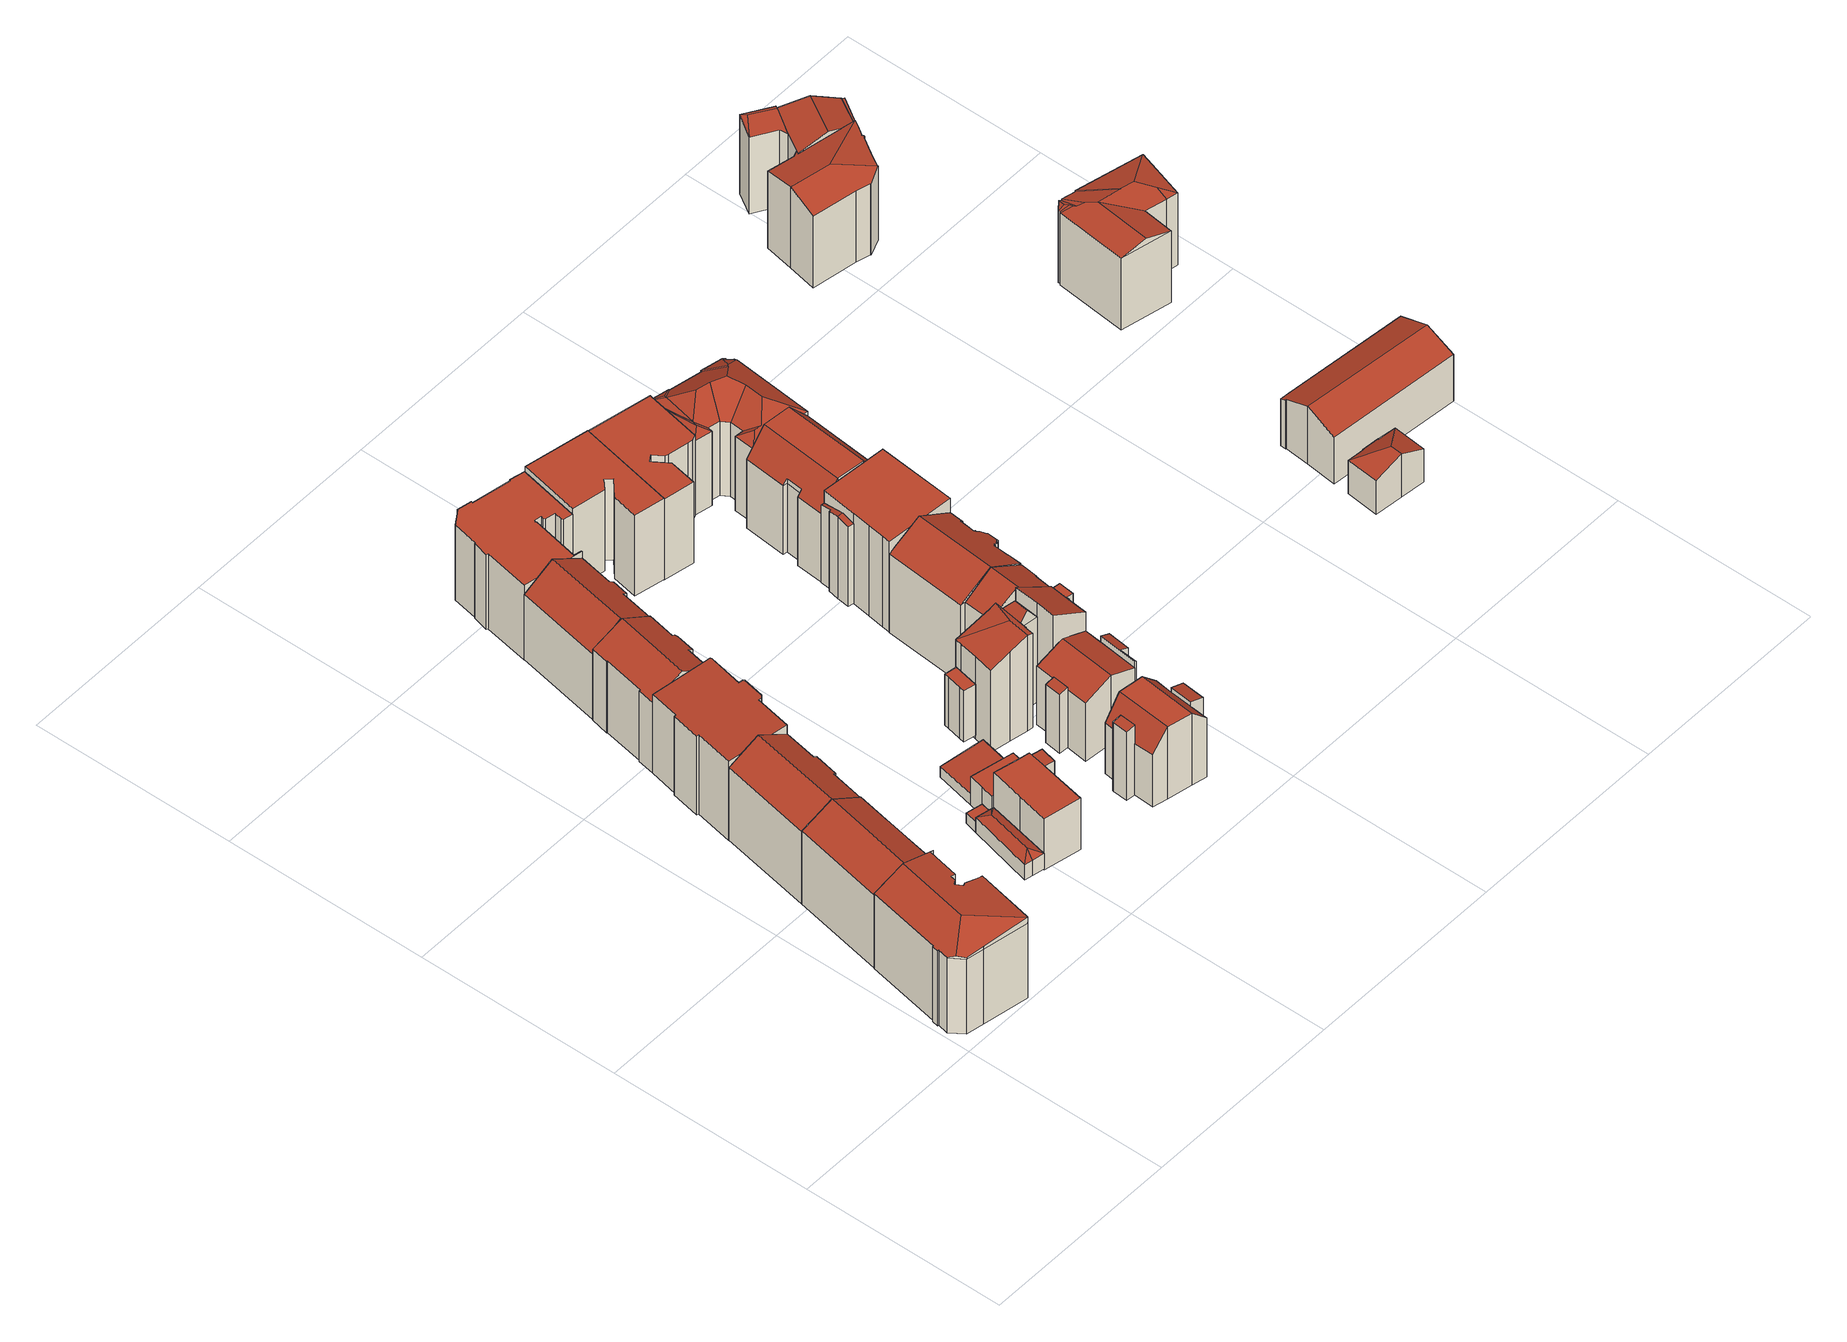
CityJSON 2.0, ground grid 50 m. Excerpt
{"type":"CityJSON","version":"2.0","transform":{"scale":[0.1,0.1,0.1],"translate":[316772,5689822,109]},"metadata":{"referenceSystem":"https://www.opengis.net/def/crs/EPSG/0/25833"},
"CityObjects":{
"building1":{"type":"Building","attributes":{"Dachtyp_tdc":"tdcFreeFormRoof","Gemeindeschluessel":14713000,"Dachneigung":10.06,"QualitaetDacherkennung":38,"Geometrietyp2DReferenz":"3000","function":"31001_9998","roofType":"5000","measuredHeight":25.08},"geometry":[{"type":"MultiSurface","lod":"2","boundaries":[[[0,1,2,3]],[[1,4,5,2]],[[4,6,7,5]],[[6,8,9,7]],[[8,10,11,9]],[[10,12,13,11]],[[12,14,15,13]],[[14,16,17,15]],[[16,18,19,17]],[[18,20,21,19]],[[20,22,23,21]],[[22,24,25,23]],[[24,26,27,25]],[[26,28,29,27]],[[28,30,31,29]],[[30,32,33,31]],[[32,34,35,33]],[[34,36,37,35]],[[36,38,39,37]],[[38,40,41,39]],[[40,0,3,41]],[[42,43,44,45,46]],[[47,48,49,50,51,52,53,45,44,54,55,56,57,58,59,60]],[[45,53,61,62,24,22,63,64,46]],[[18,64,63,20]],[[16,42,46,64,18]],[[20,63,22]],[[26,62,61,28]],[[24,62,26]],[[28,61,53,52,30]],[[0,60,59,1]],[[40,47,60,0]],[[1,59,58,4]],[[4,58,57,6]],[[6,57,56,8]],[[8,56,55,10]],[[10,55,54,12]],[[12,54,44,43,14]],[[30,52,51,32]],[[32,51,50,34]],[[34,50,49,36]],[[38,48,47,40]],[[36,49,48,38]],[[14,43,42,16]],[[3,2,5,7,9,11,13,15,17,19,21,23,25,27,29,31,33,35,37,39,41]]],"semantics":{"surfaces":[{"type":"WallSurface"},{"type":"RoofSurface"},{"type":"GroundSurface"}],"values":[0,0,0,0,0,0,0,0,0,0,0,0,0,0,0,0,0,0,0,0,0,1,1,1,0,0,0,0,0,0,0,0,0,0,0,0,0,0,0,0,0,0,0,0,2]}}]},
"building2":{"type":"Building","attributes":{"Gemeindeschluessel":14713000,"Geometrietyp2DReferenz":"3000","function":"31001_9998","roofType":"9999"},"children":["building2-1","building2-2"]},
"building2-1":{"type":"BuildingPart","attributes":{"Dachtyp_tdc":"tdcPolyFlatRoof","Dachneigung":56.82,"QualitaetDacherkennung":71,"Geometrietyp2DReferenz":"3000","roofType":"2100","measuredHeight":19.26},"parents":["building2"],"geometry":[{"type":"MultiSurface","lod":"2","boundaries":[[[65,66,67,68]],[[69,70,71,72]],[[70,65,68,71]],[[70,69,66,65]],[[68,67,72,71]],[[72,67,66,69]]],"semantics":{"surfaces":[{"type":"WallSurface"},{"type":"RoofSurface"},{"type":"GroundSurface"},{"type":"ClosureSurface"}],"values":[0,0,0,1,2,3]}}]},
"building2-2":{"type":"BuildingPart","attributes":{"Dachtyp_tdc":"tdcGableRoof","Dachneigung":28.7,"QualitaetDacherkennung":85,"Geometrietyp2DReferenz":"3000","roofType":"3100","measuredHeight":24.93},"parents":["building2"],"geometry":[{"type":"MultiSurface","lod":"2","boundaries":[[[73,67,66]],[[73,74,75,67]],[[74,76,77,75]],[[76,78,79,77]],[[78,80,81,79]],[[80,82,83,81]],[[82,84,85,83]],[[84,86,87,85]],[[86,88,72,87]],[[88,89,69,72]],[[84,82,80,78]],[[78,76,74,73,89,88,86,84]],[[67,75,77,79,81,83,85,87,72]],[[73,66,69,89]],[[66,67,72,69]]],"semantics":{"surfaces":[{"type":"WallSurface"},{"type":"RoofSurface"},{"type":"GroundSurface"},{"type":"ClosureSurface"}],"values":[0,0,0,0,0,0,0,0,0,0,1,1,2,0,3]}}]},
"building3":{"type":"Building","attributes":{"Dachtyp_tdc":"tdcGableRoof","Gemeindeschluessel":14713000,"Dachneigung":30.3,"QualitaetDacherkennung":71,"Geometrietyp2DReferenz":"3000","function":"31001_9998","roofType":"3100","measuredHeight":25},"geometry":[{"type":"MultiSurface","lod":"2","boundaries":[[[90,91,92,93]],[[91,94,95,92]],[[94,96,87,95]],[[96,97,98,87]],[[97,99,83,98]],[[99,100,101,83]],[[100,102,103,101]],[[102,104,105,103]],[[104,106,107,105]],[[106,90,93,107]],[[102,100,99,97]],[[97,96,94,91,90,106,104,102]],[[93,92,95,87,98,83,101,103,105,107]]],"semantics":{"surfaces":[{"type":"WallSurface"},{"type":"RoofSurface"},{"type":"GroundSurface"}],"values":[0,0,0,0,0,0,0,0,0,0,1,1,2]}}]},
"building4":{"type":"Building","attributes":{"Dachtyp_tdc":"tdcPolyFlatRoof","Gemeindeschluessel":14713000,"Dachneigung":3.2,"QualitaetDacherkennung":71,"Geometrietyp2DReferenz":"3000","function":"31001_9998","roofType":"2100","measuredHeight":23.29},"geometry":[{"type":"MultiSurface","lod":"2","boundaries":[[[108,109,110,111]],[[109,112,113,110]],[[112,114,115,113]],[[114,116,117,115]],[[116,118,119,117]],[[118,120,121,119]],[[120,122,123,121]],[[122,124,125,123]],[[124,126,127,125]],[[126,128,129,127]],[[128,130,131,129]],[[130,132,133,131]],[[132,134,135,133]],[[134,136,137,135]],[[136,108,111,137]],[[136,134,132,130,128,126,124,122,120,118,116,114,112,109,108]],[[111,110,113,115,117,119,121,123,125,127,129,131,133,135,137]]],"semantics":{"surfaces":[{"type":"WallSurface"},{"type":"RoofSurface"},{"type":"GroundSurface"}],"values":[0,0,0,0,0,0,0,0,0,0,0,0,0,0,0,1,2]}}]},
"building5":{"type":"Building","attributes":{"Dachtyp_tdc":"tdcFreeFormRoof","Gemeindeschluessel":14713000,"Dachneigung":27.11,"QualitaetDacherkennung":12,"Geometrietyp2DReferenz":"3000","function":"31001_9998","roofType":"5000","measuredHeight":5.53},"geometry":[{"type":"MultiSurface","lod":"2","boundaries":[[[138,139,140,141]],[[139,142,143,140]],[[142,144,145,143]],[[144,146,147,145]],[[146,148,149,147]],[[148,138,141,149]],[[150,148,146]],[[148,150,138]],[[151,150,146,144]],[[142,151,144]],[[151,142,139]],[[150,151,139,138]],[[141,140,143,145,147,149]]],"semantics":{"surfaces":[{"type":"WallSurface"},{"type":"RoofSurface"},{"type":"GroundSurface"}],"values":[0,0,0,0,0,0,1,1,1,1,1,1,2]}}]},
"building6":{"type":"Building","attributes":{"Dachtyp_tdc":"tdcFreeFormRoof","Gemeindeschluessel":14713000,"Dachneigung":28.98,"QualitaetDacherkennung":57,"Geometrietyp2DReferenz":"3000","function":"31001_9998","roofType":"5000","measuredHeight":23.97},"geometry":[{"type":"MultiSurface","lod":"2","boundaries":[[[152,153,154,131]],[[153,155,156,154]],[[155,157,158,156]],[[157,159,160,158]],[[159,161,162,160]],[[161,163,164,162]],[[163,165,166,164]],[[165,167,168,166]],[[167,169,170,168]],[[169,171,172,170]],[[171,173,174,172]],[[173,175,176,174]],[[175,177,133,176]],[[177,152,131,133]],[[178,179,161,159,157,155,153,152]],[[177,175,173,171,169,167,165,163,179,178]],[[163,161,179]],[[152,177,178]],[[131,154,156,158,160,162,164,166,168,170,172,174,176,133]]],"semantics":{"surfaces":[{"type":"WallSurface"},{"type":"RoofSurface"},{"type":"GroundSurface"}],"values":[0,0,0,0,0,0,0,0,0,0,0,0,0,0,1,1,0,0,2]}}]},
"building7":{"type":"Building","attributes":{"Dachtyp_tdc":"tdcPolyFlatRoof","Gemeindeschluessel":14713000,"Dachneigung":2.73,"QualitaetDacherkennung":62,"Geometrietyp2DReferenz":"3000","function":"31001_9998","roofType":"2100","measuredHeight":3},"geometry":[{"type":"MultiSurface","lod":"2","boundaries":[[[180,181,182,183]],[[181,184,185,182]],[[184,186,187,185]],[[186,180,183,187]],[[186,184,181,180]],[[183,182,185,187]]],"semantics":{"surfaces":[{"type":"WallSurface"},{"type":"RoofSurface"},{"type":"GroundSurface"}],"values":[0,0,0,0,1,2]}}]},
"building8":{"type":"Building","attributes":{"Gemeindeschluessel":14713000,"Geometrietyp2DReferenz":"3000","function":"31001_9998","roofType":"9999"},"children":["building8-1","building8-2"]},
"building8-1":{"type":"BuildingPart","attributes":{"Dachtyp_tdc":"tdcPolyFlatRoof","Dachneigung":2.88,"QualitaetDacherkennung":62,"Geometrietyp2DReferenz":"3000","roofType":"2100","measuredHeight":13.64},"parents":["building8"],"geometry":[{"type":"MultiSurface","lod":"2","boundaries":[[[188,189,190,191]],[[189,192,193,190]],[[192,194,195,193]],[[194,196,197,195]],[[194,192,189,188,196]],[[197,191,190,193,195]],[[191,197,196,188]]],"semantics":{"surfaces":[{"type":"WallSurface"},{"type":"RoofSurface"},{"type":"GroundSurface"},{"type":"ClosureSurface"}],"values":[0,0,0,0,1,2,3]}}]},
"building8-2":{"type":"BuildingPart","attributes":{"Dachtyp_tdc":"tdcPolyFlatRoof","Dachneigung":0,"QualitaetDacherkennung":75,"Geometrietyp2DReferenz":"3000","roofType":"1000","measuredHeight":14.54},"parents":["building8"],"geometry":[{"type":"MultiSurface","lod":"2","boundaries":[[[198,199,200,201]],[[199,202,203,200]],[[202,204,205,203]],[[204,206,207,205]],[[206,208,188,191,207]],[[209,198,201,197,196]],[[209,208,206,204,202,199,198]],[[201,200,203,205,207,191,197]],[[196,188,208,209]],[[196,197,191,188]]],"semantics":{"surfaces":[{"type":"WallSurface"},{"type":"RoofSurface"},{"type":"GroundSurface"},{"type":"ClosureSurface"}],"values":[0,0,0,0,0,0,1,2,0,3]}}]},
"building9":{"type":"Building","attributes":{"Dachtyp_tdc":"tdcPolyFlatRoof","Gemeindeschluessel":14713000,"Dachneigung":0,"QualitaetDacherkennung":57,"Geometrietyp2DReferenz":"3000","function":"31001_9998","roofType":"1000","measuredHeight":8.01},"geometry":[{"type":"MultiSurface","lod":"2","boundaries":[[[210,211,212,213]],[[211,214,215,212]],[[214,216,217,215]],[[216,218,219,217]],[[218,220,221,219]],[[220,210,213,221]],[[220,218,216,214,211,210]],[[213,212,215,217,219,221]]],"semantics":{"surfaces":[{"type":"WallSurface"},{"type":"RoofSurface"},{"type":"GroundSurface"}],"values":[0,0,0,0,0,0,1,2]}}]},
"building10":{"type":"Building","attributes":{"Dachtyp_tdc":"tdcGableRoof","Gemeindeschluessel":14713000,"Dachneigung":31.59,"QualitaetDacherkennung":62,"Geometrietyp2DReferenz":"3000","function":"31001_9998","roofType":"3100","measuredHeight":24.02},"geometry":[{"type":"MultiSurface","lod":"2","boundaries":[[[222,223,224,225]],[[223,226,227,224]],[[226,228,229,227]],[[228,230,231,229]],[[230,232,233,231]],[[232,234,235,233]],[[234,236,237,235]],[[236,238,239,237]],[[238,240,241,239]],[[240,242,243,241]],[[242,244,245,243]],[[244,222,225,245]],[[240,238,236,234]],[[234,232,230,228,226,223,222,244,242,240]],[[225,224,227,229,231,233,235,237,239,241,243,245]]],"semantics":{"surfaces":[{"type":"WallSurface"},{"type":"RoofSurface"},{"type":"GroundSurface"}],"values":[0,0,0,0,0,0,0,0,0,0,0,0,1,1,2]}}]},
"building11":{"type":"Building","attributes":{"Dachtyp_tdc":"tdcPolyFlatRoof","Gemeindeschluessel":14713000,"Dachneigung":4.47,"QualitaetDacherkennung":62,"Geometrietyp2DReferenz":"3000","function":"31001_9998","roofType":"2100","measuredHeight":3.97},"geometry":[{"type":"MultiSurface","lod":"2","boundaries":[[[246,247,248,215]],[[247,249,250,248]],[[249,251,252,250]],[[251,253,217,252]],[[253,246,215,217]],[[253,251,249,247,246]],[[215,248,250,252,217]]],"semantics":{"surfaces":[{"type":"WallSurface"},{"type":"RoofSurface"},{"type":"GroundSurface"}],"values":[0,0,0,0,0,1,2]}}]},
"building12":{"type":"Building","attributes":{"Dachtyp_tdc":"tdcPolyFlatRoof","Gemeindeschluessel":14713000,"Dachneigung":0,"QualitaetDacherkennung":44,"Geometrietyp2DReferenz":"3000","function":"31001_9998","roofType":"1000","measuredHeight":21.13},"geometry":[{"type":"MultiSurface","lod":"2","boundaries":[[[254,255,256,257]],[[255,258,259,256]],[[258,260,261,259]],[[260,262,263,261]],[[262,264,265,263]],[[264,266,267,265]],[[266,268,269,267]],[[268,270,271,269]],[[270,272,273,271]],[[272,274,275,273]],[[274,276,277,275]],[[276,278,279,277]],[[278,280,281,279]],[[280,282,283,281]],[[282,284,285,283]],[[284,286,287,285]],[[286,288,289,287]],[[288,290,291,289]],[[290,292,293,291]],[[292,294,295,293]],[[294,296,297,295]],[[296,298,299,297]],[[298,300,301,299]],[[300,302,303,301]],[[302,304,305,303]],[[304,306,307,305]],[[306,254,257,307]],[[306,304,302,300,298,296,294,292,290,288,286,284,282,280,278,276,274,272,270,268,266,264,262,260,258,255,254]],[[257,256,259,261,263,265,267,269,271,273,275,277,279,281,283,285,287,289,291,293,295,297,299,301,303,305,307]]],"semantics":{"surfaces":[{"type":"WallSurface"},{"type":"RoofSurface"},{"type":"GroundSurface"}],"values":[0,0,0,0,0,0,0,0,0,0,0,0,0,0,0,0,0,0,0,0,0,0,0,0,0,0,0,1,2]}}]},
"building13":{"type":"Building","attributes":{"Dachtyp_tdc":"tdcPolyFlatRoof","Gemeindeschluessel":14713000,"Dachneigung":0,"QualitaetDacherkennung":47,"Geometrietyp2DReferenz":"3000","function":"31001_9998","roofType":"1000","measuredHeight":14.59},"geometry":[{"type":"MultiSurface","lod":"2","boundaries":[[[308,309,310,311]],[[309,312,313,310]],[[312,314,315,313]],[[314,316,317,315]],[[316,318,319,317]],[[318,308,311,319]],[[318,316,314,312,309,308]],[[311,310,313,315,317,319]]],"semantics":{"surfaces":[{"type":"WallSurface"},{"type":"RoofSurface"},{"type":"GroundSurface"}],"values":[0,0,0,0,0,0,1,2]}}]},
"building14":{"type":"Building","attributes":{"Gemeindeschluessel":14713000,"Geometrietyp2DReferenz":"3000","function":"31001_9998","roofType":"9999"},"children":["building14-1","building14-2","building14-3"]},
"building14-1":{"type":"BuildingPart","attributes":{"Dachtyp_tdc":"tdcCutGableRoof","Dachneigung":57.24,"QualitaetDacherkennung":51,"Geometrietyp2DReferenz":"3000","roofType":"9999","measuredHeight":20.5},"parents":["building14"],"geometry":[{"type":"MultiSurface","lod":"2","boundaries":[[[320,321,322,323]],[[324,325,326,327]],[[325,328,329,326]],[[328,330,331,329]],[[330,332,333,331]],[[332,334,335,333]],[[334,336,337,335]],[[338,339,340,341]],[[339,342,343,340]],[[342,344,345,343]],[[344,320,323,345]],[[330,328,325,324,321,320,344]],[[342,339,338,346,347,336,334,332]],[[344,342,332,330]],[[323,322,327,326,329,331,333,335,337,348,349,341,340,343,345]],[[327,322,321,324]],[[348,337,336,347]],[[346,349,348,347]],[[338,341,349,346]]],"semantics":{"surfaces":[{"type":"WallSurface"},{"type":"RoofSurface"},{"type":"GroundSurface"},{"type":"ClosureSurface"}],"values":[0,0,0,0,0,0,0,0,0,0,0,1,1,1,2,3,3,3,3]}}]},
"building14-2":{"type":"BuildingPart","attributes":{"Dachtyp_tdc":"tdcPolyFlatRoof","Dachneigung":9.57,"QualitaetDacherkennung":50,"Geometrietyp2DReferenz":"3000","roofType":"2100","measuredHeight":19.82},"parents":["building14"],"geometry":[{"type":"MultiSurface","lod":"2","boundaries":[[[350,351,352,337,336]],[[351,353,354,352]],[[353,355,356,354]],[[355,357,338,341,356]],[[355,353,351,350,358,359,357]],[[341,349,348,337,352,354,356]],[[346,338,357,359]],[[346,349,341,338]],[[347,346,359,358]],[[347,348,349,346]],[[350,336,347,358]],[[336,337,348,347]]],"semantics":{"surfaces":[{"type":"WallSurface"},{"type":"RoofSurface"},{"type":"GroundSurface"},{"type":"ClosureSurface"}],"values":[0,0,0,0,1,2,0,3,0,3,0,3]}}]},
"building14-3":{"type":"BuildingPart","attributes":{"Dachtyp_tdc":"tdcPolyFlatRoof","Dachneigung":17.66,"QualitaetDacherkennung":45,"Geometrietyp2DReferenz":"3000","roofType":"2100","measuredHeight":17.84},"parents":["building14"],"geometry":[{"type":"MultiSurface","lod":"2","boundaries":[[[360,322,321]],[[360,361,362,322]],[[361,363,364,362]],[[363,365,324,327,364]],[[363,361,360,365]],[[327,322,362,364]],[[360,321,324,365]],[[321,322,327,324]]],"semantics":{"surfaces":[{"type":"WallSurface"},{"type":"RoofSurface"},{"type":"GroundSurface"},{"type":"ClosureSurface"}],"values":[0,0,0,0,1,2,0,3]}}]},
"building15":{"type":"Building","attributes":{"Gemeindeschluessel":14713000,"Geometrietyp2DReferenz":"3000","function":"31001_9998","roofType":"9999"},"children":["building15-1","building15-2","building15-3"]},
"building15-1":{"type":"BuildingPart","attributes":{"Dachtyp_tdc":"tdcPolyFlatRoof","Dachneigung":16.04,"QualitaetDacherkennung":69,"Geometrietyp2DReferenz":"3000","roofType":"2100","measuredHeight":17.07},"parents":["building15"],"geometry":[{"type":"MultiSurface","lod":"2","boundaries":[[[366,367,368,369,370]],[[371,372,373]],[[371,374,375,372]],[[374,366,370,375]],[[374,371,367,366]],[[370,369,372,375]],[[371,373,368,367]],[[373,372,369,368]]],"semantics":{"surfaces":[{"type":"WallSurface"},{"type":"RoofSurface"},{"type":"GroundSurface"},{"type":"ClosureSurface"}],"values":[0,0,0,0,1,2,0,3]}}]},
"building15-2":{"type":"BuildingPart","attributes":{"Dachtyp_tdc":"tdcGableRoof","Dachneigung":21.82,"QualitaetDacherkennung":76,"Geometrietyp2DReferenz":"3000","roofType":"3100","measuredHeight":19.25},"parents":["building15"],"geometry":[{"type":"MultiSurface","lod":"2","boundaries":[[[376,377,378,379]],[[377,380,381,378]],[[380,382,372,381]],[[382,373,372]],[[368,383,384,369]],[[383,385,386,384]],[[385,387,388,386]],[[387,389,390,388]],[[389,391,392,390]],[[387,385,383,368,373,382,380,377]],[[377,376,391,389,387]],[[379,378,381,372,369,384,386,388,390,392]],[[369,372,373,368]],[[376,379,392,391]]],"semantics":{"surfaces":[{"type":"WallSurface"},{"type":"RoofSurface"},{"type":"GroundSurface"},{"type":"ClosureSurface"}],"values":[0,0,0,0,0,0,0,0,0,1,1,2,3,3]}}]},
"building15-3":{"type":"BuildingPart","attributes":{"Dachtyp_tdc":"tdcPolyFlatRoof","Dachneigung":23.39,"QualitaetDacherkennung":56,"Geometrietyp2DReferenz":"3000","roofType":"2100","measuredHeight":18.63},"parents":["building15"],"geometry":[{"type":"MultiSurface","lod":"2","boundaries":[[[393,394,395,396]],[[394,397,398,395]],[[397,399,376,379,398]],[[400,401,402,392,391]],[[401,393,396,402]],[[401,400,399,397,394,393]],[[396,395,398,379,392,402]],[[400,391,376,399]],[[391,392,379,376]]],"semantics":{"surfaces":[{"type":"WallSurface"},{"type":"RoofSurface"},{"type":"GroundSurface"},{"type":"ClosureSurface"}],"values":[0,0,0,0,0,1,2,0,3]}}]},
"building16":{"type":"Building","attributes":{"Gemeindeschluessel":14713000,"Geometrietyp2DReferenz":"3000","function":"31001_9998","roofType":"9999"},"children":["building16-1","building16-2","building16-3","building16-4","building16-5"]},
"building16-1":{"type":"BuildingPart","attributes":{"Dachtyp_tdc":"tdcFreeFormRoof","Dachneigung":54.13,"QualitaetDacherkennung":17,"Geometrietyp2DReferenz":"3000","roofType":"5000","measuredHeight":27.91},"parents":["building16"],"geometry":[{"type":"MultiSurface","lod":"2","boundaries":[[[403,404,405,406]],[[407,408,409,410]],[[411,407,410,404]],[[411,404,403]],[[407,411,403,408]],[[406,405,412,413]],[[412,405,404,410,414]],[[409,414,410]],[[413,412,414,409,408]],[[406,413,408,403]]],"semantics":{"surfaces":[{"type":"WallSurface"},{"type":"RoofSurface"},{"type":"GroundSurface"},{"type":"ClosureSurface"}],"values":[0,1,1,0,1,2,3,0,3,3]}}]},
"building16-2":{"type":"BuildingPart","attributes":{"Dachtyp_tdc":"tdcPolyFlatRoof","Dachneigung":2.58,"QualitaetDacherkennung":85,"Geometrietyp2DReferenz":"3000","roofType":"2100","measuredHeight":22.68},"parents":["building16"],"geometry":[{"type":"MultiSurface","lod":"2","boundaries":[[[415,416,417,416]],[[415,418,419,417,416]],[[418,420,421,419]],[[420,422,423,421]],[[422,424,425,423]],[[424,426,427,428,425]],[[426,424,422,420,418,415]],[[417,419,421,423,425,428]],[[415,416,427,426]],[[416,417,428,427]]],"semantics":{"surfaces":[{"type":"WallSurface"},{"type":"RoofSurface"},{"type":"GroundSurface"},{"type":"ClosureSurface"}],"values":[0,0,0,0,0,0,1,2,0,3]}}]},
"building16-3":{"type":"BuildingPart","attributes":{"Dachtyp_tdc":"tdcHipAndGableRoof","Dachneigung":22.73,"QualitaetDacherkennung":47,"Geometrietyp2DReferenz":"3000","roofType":"5000","measuredHeight":27.12},"parents":["building16"],"geometry":[{"type":"MultiSurface","lod":"2","boundaries":[[[429,430,431,432]],[[430,433,434,431]],[[433,435,436,434]],[[435,437,438,436]],[[437,439,440,438]],[[439,441,442,440]],[[441,443,444,442]],[[443,445,446,444]],[[445,447,448,449,446]],[[450,451,452,405,404]],[[451,429,432,452]],[[453,447,445,454]],[[445,443,441,439,437,435,433,454]],[[433,430,429,451,450,453,454]],[[432,431,434,436,438,440,442,444,446,449,412,405,452]],[[414,448,447,453,410]],[[412,449,448,414]],[[450,404,410,453]],[[404,405,412,414,410]]],"semantics":{"surfaces":[{"type":"WallSurface"},{"type":"RoofSurface"},{"type":"GroundSurface"},{"type":"ClosureSurface"}],"values":[0,0,0,0,0,0,0,0,0,0,0,1,1,1,2,0,3,0,3]}}]},
"building16-4":{"type":"BuildingPart","attributes":{"Dachtyp_tdc":"tdcPolyFlatRoof","Dachneigung":32.09,"QualitaetDacherkennung":74,"Geometrietyp2DReferenz":"3000","roofType":"2100","measuredHeight":28.18},"parents":["building16"],"geometry":[{"type":"MultiSurface","lod":"2","boundaries":[[[455,456,457]],[[455,458,459,456]],[[427,426,428]],[[426,460,461,428]],[[460,462,463,461]],[[462,464,403,406,463]],[[465,464,462,460,426,427,416,458,455]],[[456,459,417,428,461,463,406,413,466]],[[417,459,458,416]],[[428,417,416,427]],[[408,403,464,465,467]],[[408,413,406,403]],[[455,457,468,467,465]],[[457,456,466,468]],[[468,466,413,408,467]]],"semantics":{"surfaces":[{"type":"WallSurface"},{"type":"RoofSurface"},{"type":"GroundSurface"},{"type":"ClosureSurface"}],"values":[0,0,0,0,0,0,1,2,0,3,0,3,0,3,3]}}]},
"building16-5":{"type":"BuildingPart","attributes":{"Dachtyp_tdc":"tdcGableRoof","Dachneigung":32.94,"QualitaetDacherkennung":71,"Geometrietyp2DReferenz":"3000","roofType":"3100","measuredHeight":27.84},"parents":["building16"],"geometry":[{"type":"MultiSurface","lod":"2","boundaries":[[[469,470,471,472]],[[470,473,474,471]],[[473,475,476,474]],[[475,457,456,476]],[[477,478,479,480]],[[478,481,482,479]],[[481,483,484,482]],[[483,485,486,484]],[[485,469,472,486]],[[481,478,477,414,409,467,468]],[[468,457,475,473,470,469,485,483,481]],[[472,471,474,476,456,466,413,412,480,479,482,484,486]],[[466,456,457,468]],[[409,408,467]],[[414,412,413,408,409]],[[477,480,412,414]],[[467,408,413,466,468]]],"semantics":{"surfaces":[{"type":"WallSurface"},{"type":"RoofSurface"},{"type":"GroundSurface"},{"type":"ClosureSurface"}],"values":[0,0,0,0,0,0,0,0,0,1,1,2,3,0,3,3,3]}}]},
"building17":{"type":"Building","attributes":{"Dachtyp_tdc":"tdcPolyFlatRoof","Gemeindeschluessel":14713000,"Dachneigung":0,"QualitaetDacherkennung":29,"Geometrietyp2DReferenz":"3000","function":"31001_9998","roofType":"1000","measuredHeight":23.03},"geometry":[{"type":"MultiSurface","lod":"2","boundaries":[[[487,488,489,490]],[[488,491,492,489]],[[491,493,494,492]],[[493,495,496,494]],[[495,497,498,496]],[[497,499,500,498]],[[499,501,502,500]],[[501,503,504,502]],[[503,487,490,504]],[[503,501,499,497,495,493,491,488,487]],[[490,489,492,494,496,498,500,502,504]]],"semantics":{"surfaces":[{"type":"WallSurface"},{"type":"RoofSurface"},{"type":"GroundSurface"}],"values":[0,0,0,0,0,0,0,0,0,1,2]}}]},
"building18":{"type":"Building","attributes":{"Dachtyp_tdc":"tdcFreeFormRoof","Gemeindeschluessel":14713000,"Dachneigung":31.33,"QualitaetDacherkennung":82,"Geometrietyp2DReferenz":"3000","function":"31001_9998","roofType":"5000","measuredHeight":26.97},"geometry":[{"type":"MultiSurface","lod":"2","boundaries":[[[505,506,507,508]],[[506,509,510,507]],[[509,511,512,510]],[[511,513,514,512]],[[513,515,516,514]],[[515,517,518,516]],[[517,519,520,518]],[[519,521,522,520]],[[521,523,524,522]],[[523,525,526,524]],[[525,527,528,526]],[[527,529,530,528]],[[529,531,532,530]],[[531,533,534,532]],[[533,535,536,534]],[[535,537,538,536]],[[537,539,540,538]],[[539,541,542,540]],[[541,543,544,542]],[[543,545,546,544]],[[545,547,548,546]],[[547,549,550,548]],[[549,551,552,550]],[[551,553,554,552]],[[553,505,508,554]],[[481,555,506,505]],[[515,513,511,509,555,481,553,551,549,547,545,543,541,539,537,535,533,531,529,527,525,523,521,519,517]],[[509,506,555]],[[505,553,481]],[[508,507,510,512,514,516,518,520,522,524,526,528,530,532,534,536,538,540,542,544,546,548,550,552,554]]],"semantics":{"surfaces":[{"type":"WallSurface"},{"type":"RoofSurface"},{"type":"GroundSurface"}],"values":[0,0,0,0,0,0,0,0,0,0,0,0,0,0,0,0,0,0,0,0,0,0,0,0,0,1,1,0,0,2]}}]},
"building19":{"type":"Building","attributes":{"Dachtyp_tdc":"tdcPolyFlatRoof","Gemeindeschluessel":14713000,"Dachneigung":0,"QualitaetDacherkennung":32,"Geometrietyp2DReferenz":"3000","function":"31001_9998","roofType":"1000","measuredHeight":22.88},"geometry":[{"type":"MultiSurface","lod":"2","boundaries":[[[556,557,558,559]],[[557,560,561,558]],[[560,562,563,561]],[[562,564,565,563]],[[564,566,567,565]],[[566,568,569,567]],[[568,570,571,569]],[[570,572,573,571]],[[572,574,575,573]],[[574,576,577,575]],[[576,578,579,577]],[[578,556,559,579]],[[578,576,574,572,570,568,566,564,562,560,557,556]],[[559,558,561,563,565,567,569,571,573,575,577,579]]],"semantics":{"surfaces":[{"type":"WallSurface"},{"type":"RoofSurface"},{"type":"GroundSurface"}],"values":[0,0,0,0,0,0,0,0,0,0,0,0,1,2]}}]},
"building20":{"type":"Building","attributes":{"Gemeindeschluessel":14713000,"Geometrietyp2DReferenz":"3000","function":"31001_9998","roofType":"9999"},"children":["building20-1","building20-2"]},
"building20-1":{"type":"BuildingPart","attributes":{"Dachtyp_tdc":"tdcGableRoof","Dachneigung":12.47,"QualitaetDacherkennung":25,"Geometrietyp2DReferenz":"3000","roofType":"3100","measuredHeight":23.25},"parents":["building20"],"geometry":[{"type":"MultiSurface","lod":"2","boundaries":[[[580,581,582,583]],[[581,584,585,582]],[[584,586,587,585]],[[586,588,589,587]],[[590,591,592,593]],[[591,580,583,592]],[[594,588,586,584,581,580]],[[580,591,590,594]],[[583,582,585,587,589,595,593,592]],[[595,589,588,594]],[[595,594,590,593]]],"semantics":{"surfaces":[{"type":"WallSurface"},{"type":"RoofSurface"},{"type":"GroundSurface"},{"type":"ClosureSurface"}],"values":[0,0,0,0,0,0,1,1,2,3,3]}}]},
"building20-2":{"type":"BuildingPart","attributes":{"Dachtyp_tdc":"tdcPolyFlatRoof","Dachneigung":0,"QualitaetDacherkennung":60,"Geometrietyp2DReferenz":"3000","roofType":"1000","measuredHeight":25.59},"parents":["building20"],"geometry":[{"type":"MultiSurface","lod":"2","boundaries":[[[596,597,598,599]],[[597,600,601,598]],[[600,602,603,601]],[[602,604,605,603]],[[604,606,607,605]],[[606,608,590,593,607]],[[609,596,599,589,588]],[[609,608,606,604,602,600,597,596]],[[599,598,601,603,605,607,593,595,589]],[[588,594,590,608,609]],[[588,589,595,594]],[[595,593,590,594]]],"semantics":{"surfaces":[{"type":"WallSurface"},{"type":"RoofSurface"},{"type":"GroundSurface"},{"type":"ClosureSurface"}],"values":[0,0,0,0,0,0,0,1,2,0,3,3]}}]},
"building21":{"type":"Building","attributes":{"Dachtyp_tdc":"tdcFreeFormRoof","Gemeindeschluessel":14713000,"Dachneigung":51.21,"QualitaetDacherkennung":28,"Geometrietyp2DReferenz":"3000","function":"31001_9998","roofType":"5000","measuredHeight":26.01},"geometry":[{"type":"MultiSurface","lod":"2","boundaries":[[[610,611,612,613]],[[611,614,615,612]],[[614,616,617,615]],[[616,618,619,617]],[[618,620,621,619]],[[620,622,623,621]],[[622,624,625,623]],[[624,626,627,625]],[[626,628,629,627]],[[628,630,631,629]],[[630,632,633,631]],[[632,634,635,633]],[[634,636,637,635]],[[636,610,613,637]],[[638,639,640,641,642,643,644,645,646]],[[632,630,647,648,649]],[[649,648,639,638]],[[634,632,649]],[[611,610,646,645]],[[614,611,645,644]],[[616,614,644,643]],[[618,616,643,642]],[[620,618,642,641]],[[622,620,641,640]],[[624,622,640,639]],[[628,626,648,647]],[[626,624,639,648]],[[628,647,630]],[[610,636,638,646]],[[636,634,649,638]],[[613,612,615,617,619,621,623,625,627,629,631,633,635,637]]],"semantics":{"surfaces":[{"type":"WallSurface"},{"type":"RoofSurface"},{"type":"GroundSurface"}],"values":[0,0,0,0,0,0,0,0,0,0,0,0,0,0,1,1,1,0,0,0,0,0,0,0,0,0,0,0,0,0,2]}}]},
"building22":{"type":"Building","attributes":{"Dachtyp_tdc":"tdcFreeFormRoof","Gemeindeschluessel":14713000,"Dachneigung":32.45,"QualitaetDacherkennung":15,"Geometrietyp2DReferenz":"3000","function":"31001_9998","roofType":"5000","measuredHeight":26.03},"geometry":[{"type":"MultiSurface","lod":"2","boundaries":[[[650,651,652,653]],[[651,654,655,652]],[[654,656,657,655]],[[656,658,659,657]],[[658,660,661,659]],[[660,662,663,661]],[[662,664,665,663]],[[664,666,667,665]],[[666,668,669,667]],[[668,670,671,669]],[[670,672,673,671]],[[672,674,675,673]],[[674,676,677,675]],[[676,678,679,677]],[[678,680,681,679]],[[680,682,683,681]],[[682,684,685,683]],[[684,686,687,685]],[[686,688,689,687]],[[688,690,691,689]],[[690,650,653,691]],[[692,690,688]],[[693,692,688,686]],[[694,695,693,686,684]],[[696,697,694,684,682]],[[698,699,696,682,680]],[[700,698,680,678]],[[700,678,676]],[[699,698,700,676,674]],[[701,702,703,704,705,697,696,699,674,672]],[[701,672,670]],[[702,701,670,668]],[[706,703,702,668,666]],[[707,706,666,664]],[[707,664,662]],[[704,703,706,707,662,660]],[[705,704,660,658]],[[708,695,694,697,705,658,656]],[[709,708,656,654]],[[709,654,651]],[[651,708,709]],[[651,693,708]],[[650,693,651]],[[650,692,693]],[[692,650,690]],[[695,708,693]],[[653,652,655,657,659,661,663,665,667,669,671,673,675,677,679,681,683,685,687,689,691]]],"semantics":{"surfaces":[{"type":"WallSurface"},{"type":"RoofSurface"},{"type":"GroundSurface"}],"values":[0,0,0,0,0,0,0,0,0,0,0,0,0,0,0,0,0,0,0,0,0,1,1,1,1,1,1,1,1,1,1,1,1,1,1,1,1,1,1,1,1,1,1,1,1,1,2]}}]},
"building23":{"type":"Building","attributes":{"Dachtyp_tdc":"tdcHipAndGableRoof","Gemeindeschluessel":14713000,"Dachneigung":21.33,"QualitaetDacherkennung":40,"Geometrietyp2DReferenz":"3000","function":"31001_9998","roofType":"5000","measuredHeight":12.16},"geometry":[{"type":"MultiSurface","lod":"2","boundaries":[[[710,711,712,713]],[[711,714,715,712]],[[714,716,717,715]],[[716,718,719,717]],[[718,720,721,719]],[[720,722,723,721]],[[722,724,725,723]],[[724,726,727,725]],[[726,710,713,727]],[[722,720,718,716,714,711,728]],[[711,710,726,728]],[[726,724,722,728]],[[713,712,715,717,719,721,723,725,727]]],"semantics":{"surfaces":[{"type":"WallSurface"},{"type":"RoofSurface"},{"type":"GroundSurface"}],"values":[0,0,0,0,0,0,0,0,0,1,1,1,2]}}]},
"building24":{"type":"Building","attributes":{"Dachtyp_tdc":"tdcGableRoof","Gemeindeschluessel":14713000,"Dachneigung":21.92,"QualitaetDacherkennung":82,"Geometrietyp2DReferenz":"3000","function":"31001_9998","roofType":"3100","measuredHeight":16.26},"geometry":[{"type":"MultiSurface","lod":"2","boundaries":[[[729,730,731,732]],[[730,733,734,731]],[[733,735,736,734]],[[735,737,738,736]],[[737,739,740,738]],[[739,741,742,740]],[[741,743,744,742]],[[743,745,746,744]],[[745,729,732,746]],[[741,739,737,735]],[[735,733,730,729,745,743,741]],[[732,731,734,736,738,740,742,744,746]]],"semantics":{"surfaces":[{"type":"WallSurface"},{"type":"RoofSurface"},{"type":"GroundSurface"}],"values":[0,0,0,0,0,0,0,0,0,1,1,2]}}]},
"building25":{"type":"Building","attributes":{"Gemeindeschluessel":14713000,"Geometrietyp2DReferenz":"3000","function":"31001_9998","roofType":"9999"},"children":["building25-1","building25-2","building25-3","building25-4"]},
"building25-1":{"type":"BuildingPart","attributes":{"Dachtyp_tdc":"tdcHipAndGableRoof","Dachneigung":10.84,"QualitaetDacherkennung":34,"Geometrietyp2DReferenz":"3000","roofType":"5000","measuredHeight":22.73},"parents":["building25"],"geometry":[{"type":"MultiSurface","lod":"2","boundaries":[[[747,748,749,750]],[[748,751,752,749]],[[751,753,754,752]],[[753,755,756,757,754]],[[753,751,758]],[[751,748,747,759,760,758]],[[760,755,753,758]],[[750,749,752,754,757,761]],[[762,756,755,760]],[[761,757,756,762]],[[759,762,760]],[[747,750,761,762,759]]],"semantics":{"surfaces":[{"type":"WallSurface"},{"type":"RoofSurface"},{"type":"GroundSurface"},{"type":"ClosureSurface"}],"values":[0,0,0,0,1,1,1,2,0,3,0,3]}}]},
"building25-2":{"type":"BuildingPart","attributes":{"Dachtyp_tdc":"tdcPolyFlatRoof","Dachneigung":0,"QualitaetDacherkennung":40,"Geometrietyp2DReferenz":"3000","roofType":"1000","measuredHeight":20.27},"parents":["building25"],"geometry":[{"type":"MultiSurface","lod":"2","boundaries":[[[763,764,765,766]],[[764,767,768,765]],[[767,769,770,768]],[[769,771,772,770]],[[773,763,766,774]],[[773,775,771,769,767,764,763]],[[766,765,768,770,772,776,774]],[[774,776,775,773]],[[776,772,771,775]]],"semantics":{"surfaces":[{"type":"WallSurface"},{"type":"RoofSurface"},{"type":"GroundSurface"},{"type":"ClosureSurface"}],"values":[0,0,0,0,0,1,2,3,3]}}]},
"building25-3":{"type":"BuildingPart","attributes":{"Dachtyp_tdc":"tdcGableRoof","Dachneigung":10.47,"QualitaetDacherkennung":65,"Geometrietyp2DReferenz":"3000","roofType":"3100","measuredHeight":23.15},"parents":["building25"],"geometry":[{"type":"MultiSurface","lod":"2","boundaries":[[[756,777,773,774,757]],[[777,756,778]],[[779,777,778,780,781]],[[756,762,759,782,780,778]],[[774,776,783,784,750,761,757]],[[779,775,773,777]],[[775,776,774,773]],[[785,786,782]],[[783,776,775,779,786,785]],[[750,784,787,785,782,759,747]],[[757,761,762,756]],[[761,750,747,759,762]],[[784,783,785,787]],[[786,781,780,782]],[[779,781,786]]],"semantics":{"surfaces":[{"type":"WallSurface"},{"type":"RoofSurface"},{"type":"GroundSurface"},{"type":"ClosureSurface"}],"values":[0,0,1,1,2,0,3,0,3,0,3,3,3,0,3]}}]},
"building25-4":{"type":"BuildingPart","attributes":{"Dachtyp_tdc":"tdcFreeFormRoof","Dachneigung":10.16,"QualitaetDacherkennung":52,"Geometrietyp2DReferenz":"3000","roofType":"5000","measuredHeight":23.09},"parents":["building25"],"geometry":[{"type":"MultiSurface","lod":"2","boundaries":[[[788,789,790,791]],[[789,792,793,790]],[[792,794,795,793]],[[794,796,797,795]],[[796,798,799,797]],[[798,787,784,799]],[[800,801,802,772,771]],[[801,803,804,802]],[[803,805,806,804]],[[805,807,808,806]],[[807,809,810,808]],[[809,811,812,810]],[[811,813,814,812]],[[813,815,816,814]],[[815,817,818,816]],[[817,788,791,818]],[[813,811,809,807,805,803,801,800,819,820]],[[819,781,786,785,787,798,796,794,820]],[[794,792,789,788,817,815,813,820]],[[791,790,793,795,797,799,784,783,776,772,802,804,806,808,810,812,814,816,818]],[[783,784,787,785]],[[779,781,819]],[[776,783,785,786,779,775]],[[779,786,781]],[[800,771,775,779,819]],[[776,775,771,772]]],"semantics":{"surfaces":[{"type":"WallSurface"},{"type":"RoofSurface"},{"type":"GroundSurface"},{"type":"ClosureSurface"}],"values":[0,0,0,0,0,0,0,0,0,0,0,0,0,0,0,0,1,1,1,2,3,0,3,3,0,3]}}]},
"building26":{"type":"Building","attributes":{"Dachtyp_tdc":"tdcFreeFormRoof","Gemeindeschluessel":14713000,"Dachneigung":15.13,"QualitaetDacherkennung":39,"Geometrietyp2DReferenz":"3000","function":"31001_9998","roofType":"5000","measuredHeight":22.14},"geometry":[{"type":"MultiSurface","lod":"2","boundaries":[[[821,822,823,824]],[[822,825,826,823]],[[825,827,828,826]],[[827,829,830,828]],[[829,831,832,830]],[[831,833,834,832]],[[833,835,836,834]],[[835,837,838,836]],[[837,839,840,838]],[[839,841,842,840]],[[841,843,844,842]],[[843,845,846,844]],[[845,847,848,846]],[[847,849,850,848]],[[849,821,824,850]],[[851,852,849,847]],[[853,854,851,847,845]],[[855,853,845,843]],[[856,857,858,855,843,841]],[[856,841,839]],[[857,856,839,837]],[[858,857,837,835]],[[859,854,853,855,858,835,833]],[[859,833,831]],[[854,859,831,829]],[[860,861,852,851,854,829,827]],[[860,827,825]],[[862,861,860,825,822]],[[862,822,821]],[[852,861,862,821,849]],[[824,823,826,828,830,832,834,836,838,840,842,844,846,848,850]]],"semantics":{"surfaces":[{"type":"WallSurface"},{"type":"RoofSurface"},{"type":"GroundSurface"}],"values":[0,0,0,0,0,0,0,0,0,0,0,0,0,0,0,1,1,1,1,1,1,1,1,0,1,1,1,1,1,1,2]}}]}
},
"vertices":[
[161,149,223],[168,153,223],[168,153,11],[161,149,11],[205,145,223],[205,145,11],[212,144,223],[212,144,11],[183,5,223],[183,5,11],[183,3,223],[183,3,11],[183,2,223],[183,2,11],[72,22,223],[72,22,11],[29,31,223],[29,31,11],[7,62,223],[7,62,11],[12,89,223],[12,89,11],[9,89,223],[9,89,11],[12,105,223],[12,105,11],[15,105,223],[15,105,11],[50,288,223],[50,288,11],[199,260,223],[199,260,11],[190,259,223],[190,259,11],[175,183,223],[175,183,11],[163,185,223],[163,185,11],[161,172,223],[161,172,11],[150,165,223],[150,165,11],[29,31,226],[72,22,231],[181,2,242],[87,94,262],[17,48,231],[150,165,253],[161,172,252],[163,185,252],[175,183,249],[190,259,250],[199,260,248],[123,274,262],[183,2,242],[183,3,242],[183,5,242],[212,144,242],[205,145,243],[168,153,250],[161,149,251],[50,288,224],[15,105,224],[12,89,224],[7,62,225],
[223,343,192],[215,344,204],[215,344,12],[223,343,12],[226,405,204],[234,402,192],[234,402,12],[226,405,12],
[215,344,219],[200,264,219],[200,264,12],[199,260,219],[199,260,12],[126,274,261],[126,274,12],[50,288,218],[50,288,12],[93,513,219],[93,513,12],[169,498,261],[169,498,12],[241,484,219],[241,484,12],[226,405,220],[226,405,219],
[275,627,213],[264,568,213],[264,568,12],[275,627,12],[257,568,217],[257,568,12],[241,484,217],[168,498,262],[168,498,12],[93,513,217],[136,738,218],[136,738,12],[210,724,262],[210,724,12],[282,710,218],[282,710,12],[267,629,218],[267,629,12],
[320,857,244],[322,854,244],[322,854,11],[320,857,11],[312,801,244],[312,801,11],[307,797,243],[307,797,11],[299,798,243],[299,798,11],[282,710,243],[282,710,11],[136,738,235],[136,738,11],[154,831,235],[154,831,11],[149,832,234],[149,832,11],[162,902,234],[162,902,11],[167,902,235],[167,902,11],[181,974,235],[181,974,11],[326,947,243],[326,947,11],[327,943,243],[327,943,11],[310,859,243],[310,859,11],
[428,216,57],[466,375,57],[466,375,14],[428,216,14],[505,367,57],[505,367,14],[510,366,57],[510,366,14],[477,206,57],[477,206,14],[448,212,57],[448,212,14],[458,235,69],[483,348,68],
[181,974,211],[189,1016,211],[189,1016,11],[191,1015,212],[191,1015,11],[210,1116,213],[210,1116,11],[208,1116,212],[208,1116,11],[217,1160,212],[217,1160,11],[363,1133,210],[363,1133,11],[350,1066,210],[350,1066,11],[357,1065,206],[357,1065,11],[359,1059,204],[359,1059,11],[350,1012,205],[350,1012,11],[339,1014,211],[339,1014,11],[338,1009,211],[338,1009,11],[326,947,211],[256,960,251],[291,1146,251],
[505,367,45],[466,375,44],[466,375,15],[505,367,15],[473,406,44],[473,406,15],[512,397,45],[512,397,15],
[598,347,147],[611,344,147],[611,344,11],[598,347,11],[629,340,147],[629,340,11],[621,301,145],[621,301,11],[591,308,145],[591,308,11],
[567,188,156],[477,206,156],[477,206,11],[567,188,11],[493,282,156],[493,282,11],[510,366,156],[510,366,11],[566,353,156],[566,353,11],[598,347,156],[591,308,156],
[505,367,92],[512,397,92],[512,397,12],[505,367,12],[520,434,92],[520,434,12],[625,412,92],[625,412,12],[611,344,92],[611,344,12],[510,366,92],[510,366,12],
[387,1260,206],[395,1258,200],[395,1258,13],[387,1260,13],[396,1256,200],[396,1256,13],[388,1215,200],[388,1215,13],[378,1216,206],[378,1216,13],[363,1133,206],[363,1133,13],[288,1147,253],[288,1147,13],[217,1160,198],[217,1160,13],[256,1371,198],[256,1371,13],[327,1357,253],[327,1357,13],[402,1343,206],[402,1343,13],[393,1292,206],[393,1292,13],
[520,434,43],[540,529,43],[540,529,12],[623,511,50],[623,511,12],[645,507,51],[645,507,12],[625,412,51],
[256,1371,224],[277,1481,224],[277,1481,12],[256,1371,12],[273,1483,224],[273,1483,12],[282,1521,224],[282,1521,12],[284,1521,224],[284,1521,12],[296,1583,224],[296,1583,12],[329,1605,224],[329,1605,12],[332,1608,224],[332,1608,12],[367,1601,224],[367,1601,12],[367,1597,224],[367,1597,12],[461,1579,224],[461,1579,12],[462,1582,224],[462,1582,12],[499,1574,224],[499,1574,12],[498,1572,224],[498,1572,12],[469,1424,224],[469,1424,12],[447,1429,224],[447,1429,12],[445,1433,224],[445,1433,12],[449,1452,224],[449,1452,12],[425,1457,224],[425,1457,12],[422,1461,224],[422,1461,12],[424,1468,224],[424,1468,12],[408,1471,224],[408,1471,12],[405,1468,224],[405,1468,12],[407,1465,224],[407,1465,12],[384,1350,224],[384,1350,12],[403,1346,224],[403,1346,12],[402,1343,224],[402,1343,12],
[644,556,158],[646,568,158],[646,568,13],[644,556,13],[653,603,158],[653,603,13],[655,615,158],[655,615,13],[685,610,158],[685,610,13],[673,550,158],[673,550,13],
[898,271,176],[893,227,176],[893,227,11],[898,271,11],[887,171,177],[886,171,178],[886,171,11],[887,171,11],[882,126,178],[882,126,11],[846,133,215],[846,133,11],[785,146,216],[785,146,11],[749,154,159],[749,154,11],[751,203,156],[751,203,11],[754,242,154],[759,286,155],[759,286,11],[754,242,11],[798,282,216],[798,282,11],[860,275,215],[860,275,11],[755,242,156],[752,203,157],[752,203,11],[755,242,11],
[751,203,209],[729,205,205],[729,205,11],[732,241,205],[732,241,11],[733,244,205],[733,244,11],[754,242,209],[752,203,210],[755,242,209],
[893,227,190],[926,224,179],[926,224,11],[920,167,179],[920,167,11],[887,171,190],
[752,434,172],[774,432,178],[774,432,172],[774,432,7],[752,434,7],[769,392,178],[769,392,7],[769,392,172],[747,394,172],[747,394,7],
[898,326,176],[834,333,200],[834,333,7],[898,326,7],[763,340,171],[763,340,7],[769,392,171],[779,481,172],[779,481,7],[825,476,190],[825,476,7],[850,474,200],[850,474,7],[914,467,176],[914,467,7],[909,424,176],[909,424,7],
[927,367,183],[905,370,193],[905,370,7],[927,367,7],[901,325,193],[901,325,7],[898,326,194],[909,424,194],[933,422,183],[933,422,7],
[830,522,245],[777,528,245],[777,528,3],[830,522,3],[808,562,281],[836,583,245],[788,592,245],[787,593,245],[803,525,282],[787,593,3],[836,583,3],[787,593,244],
[925,560,229],[925,560,228],[925,560,3],[942,558,229],[942,558,3],[938,520,229],[938,520,3],[921,522,229],[921,522,3],[921,515,229],[921,515,3],[919,515,229],[919,515,228],[919,515,3],
[773,505,271],[770,483,271],[770,483,3],[773,505,3],[757,485,274],[757,485,3],[713,494,255],[713,494,3],[664,503,234],[664,503,3],[673,550,235],[673,550,3],[682,595,235],[682,595,3],[685,610,235],[685,610,3],[685,612,235],[685,612,3],[772,595,266],[772,595,234],[772,595,3],[777,528,271],[774,504,271],[774,504,3],[787,593,272],[766,539,274],
[922,566,230],[922,566,3],[922,566,228],[925,566,228],[925,566,3],[914,467,229],[914,467,3],[825,476,284],[825,476,3],[830,522,284],[836,583,284],[842,582,3],[836,583,278],[842,582,281],
[932,610,224],[929,610,226],[929,610,3],[932,610,3],[929,607,227],[929,607,3],[927,607,228],[927,607,3],[772,596,234],[777,665,233],[777,665,3],[772,596,3],[849,659,281],[849,659,3],[933,652,227],[933,652,3],[936,651,225],[936,651,3],
[535,1318,240],[547,1380,240],[547,1380,10],[535,1318,10],[585,1415,240],[585,1415,10],[571,1429,240],[571,1429,10],[550,1409,240],[550,1409,10],[469,1424,240],[469,1424,10],[498,1572,240],[498,1572,10],[655,1541,240],[655,1541,10],[608,1303,240],[608,1303,10],
[765,666,234],[782,866,234],[782,866,12],[765,666,12],[953,851,228],[953,851,12],[950,817,228],[950,817,12],[946,818,231],[946,818,12],[942,781,231],[942,781,12],[945,780,230],[945,780,12],[944,777,230],[944,777,12],[955,776,223],[955,776,12],[963,765,218],[963,765,12],[966,765,216],[966,765,12],[964,736,216],[964,736,12],[960,737,218],[960,737,12],[958,735,220],[958,735,12],[957,733,220],[957,733,12],[955,733,221],[955,733,12],[955,731,221],[955,731,12],[952,731,223],[952,731,12],[952,727,223],[952,727,12],[942,728,229],[942,728,12],[941,725,229],[941,725,12],[937,725,231],[937,725,12],[934,686,231],[934,686,12],[936,686,230],[936,686,12],[933,652,230],[933,652,12],[866,859,281],
[608,1303,238],[655,1541,238],[655,1541,9],[608,1303,9],[810,1510,238],[810,1510,9],[783,1370,238],[783,1370,9],[770,1366,238],[770,1366,9],[758,1368,238],[758,1368,9],[709,1377,238],[709,1377,9],[701,1379,238],[701,1379,9],[684,1403,238],[684,1403,9],[670,1393,238],[670,1393,9],[695,1357,238],[695,1357,9],[682,1289,238],[682,1289,9],
[788,1004,246],[792,1030,240],[792,1030,13],[788,1004,13],[797,1031,239],[797,1031,13],[800,1058,233],[800,1058,13],[808,1057,233],[808,1057,13],[797,971,239],[784,974,239],[784,974,13],[797,971,13],[801,1002,246],[801,1002,13],
[970,1042,269],[971,1042,269],[971,1042,13],[970,1042,13],[953,851,269],[953,851,13],[782,866,269],[782,866,13],[785,885,269],[785,885,13],[790,925,269],[790,925,13],[797,971,269],[808,1057,269],
[800,1058,208],[806,1123,208],[806,1123,14],[800,1058,14],[817,1122,208],[817,1122,14],[821,1163,208],[821,1163,14],[811,1165,208],[811,1165,14],[820,1268,208],[820,1268,14],[840,1266,208],[840,1266,14],[868,1263,208],[868,1263,14],[938,1257,208],[938,1257,14],[990,1252,208],[990,1252,14],[975,1091,208],[975,1091,14],[970,1042,208],[970,1042,14],[918,1047,208],[918,1047,14],[847,1054,208],[847,1054,14],[847,1054,274],[868,1263,274],[840,1266,235],[820,1268,209],[811,1165,209],[821,1163,223],[817,1122,223],[806,1123,209],[800,1058,209],[990,1252,209],[938,1257,273],[918,1047,273],
[810,1510,222],[811,1513,222],[811,1513,12],[810,1510,12],[859,1503,222],[859,1503,12],[858,1501,222],[858,1501,12],[939,1485,222],[939,1485,12],[940,1488,222],[940,1488,12],[993,1477,222],[993,1477,12],[997,1472,222],[997,1472,12],[996,1470,222],[996,1470,12],[1005,1458,222],[1005,1458,12],[1007,1458,222],[1007,1458,12],[1009,1452,222],[1009,1452,12],[990,1252,222],[990,1252,12],[840,1266,222],[840,1266,12],[844,1318,222],[844,1318,12],[865,1316,222],[865,1316,12],[868,1350,222],[868,1350,12],[856,1368,222],[856,1368,12],[828,1374,222],[828,1374,12],[825,1362,222],[825,1362,12],[783,1370,222],[783,1370,12],[808,1387,236],[811,1399,236],[895,1427,264],[862,1434,264],[935,1367,264],[925,1407,272],[888,1288,239],[931,1323,264],[868,1289,239],[1004,1452,225],[1003,1450,226],[968,1441,248],[964,1438,250],[963,1435,250],[986,1469,228],[989,1470,227],[828,1484,236],[829,1488,236],
[1645,328,121],[1653,408,121],[1653,408,26],[1645,328,26],[1696,404,121],[1696,404,26],[1696,406,120],[1696,406,26],[1739,402,119],[1739,402,26],[1738,400,121],[1738,400,26],[1783,395,120],[1783,395,26],[1775,314,120],[1775,314,26],[1714,321,148],[1714,321,26],[1717,350,148],
[1670,598,157],[1692,596,157],[1692,596,25],[1670,598,25],[1999,563,158],[1999,563,25],[1992,488,188],[1992,488,25],[1985,414,158],[1985,414,25],[1657,447,157],[1657,447,25],[1665,523,188],[1665,523,25],[1671,584,163],[1671,584,25],[1669,584,163],[1669,584,25],
[1547,1774,231],[1544,1792,233],[1544,1792,15],[1547,1774,15],[1489,1825,233],[1489,1825,15],[1520,1876,240],[1520,1876,15],[1584,1836,240],[1584,1836,234],[1584,1836,15],[1526,1861,243],[1555,1787,234],[1579,1828,243],[1579,1828,15],[1579,1828,234],
[1706,1760,218],[1658,1684,218],[1658,1684,15],[1706,1760,15],[1658,1681,218],[1658,1681,15],[1655,1678,218],[1655,1678,15],[1652,1679,218],[1652,1679,15],[1700,1764,218],[1700,1764,15],[1660,1694,218],[1660,1694,15],
[1700,1764,219],[1645,1798,247],[1660,1694,219],[1592,1707,247],[1625,1701,233],[1517,1721,234],[1517,1721,15],[1521,1729,15],[1517,1721,233],[1518,1721,233],[1521,1729,232],
[1557,1568,216],[1524,1576,217],[1524,1576,15],[1557,1568,15],[1414,1596,217],[1414,1596,15],[1427,1665,246],[1427,1665,15],[1441,1736,233],[1441,1736,15],[1506,1723,233],[1506,1723,15],[1652,1679,232],[1639,1659,231],[1639,1659,15],[1641,1656,230],[1641,1656,15],[1641,1653,230],[1641,1653,15],[1637,1651,230],[1637,1651,15],[1614,1614,228],[1614,1614,15],[1598,1584,226],[1598,1584,15],[1598,1583,226],[1598,1583,15],[1599,1582,225],[1599,1582,15],[1558,1566,215],[1558,1566,15],[1660,1694,233],[1527,1646,246],
[1965,1204,221],[1965,1203,221],[1965,1203,17],[1965,1204,17],[1928,1082,221],[1928,1082,17],[1900,1087,221],[1900,1087,17],[1848,1099,221],[1848,1099,17],[1839,1024,221],[1839,1024,17],[1717,1051,221],[1717,1051,17],[1735,1224,221],[1735,1224,17],[1738,1227,221],[1738,1227,17],[1737,1232,221],[1737,1232,17],[1760,1249,221],[1760,1249,17],[1764,1245,221],[1764,1245,17],[1767,1248,221],[1767,1248,17],[1801,1240,221],[1801,1240,17],[1802,1242,221],[1802,1242,17],[1850,1164,239],[1851,1165,239],[1779,1198,234],[1794,1177,238],[1764,1206,230],[1755,1231,226],[1761,1222,227],[1761,1213,229],[1778,1038,238],[1906,1118,230],[1883,1157,239],[1963,1203,222]
]}
